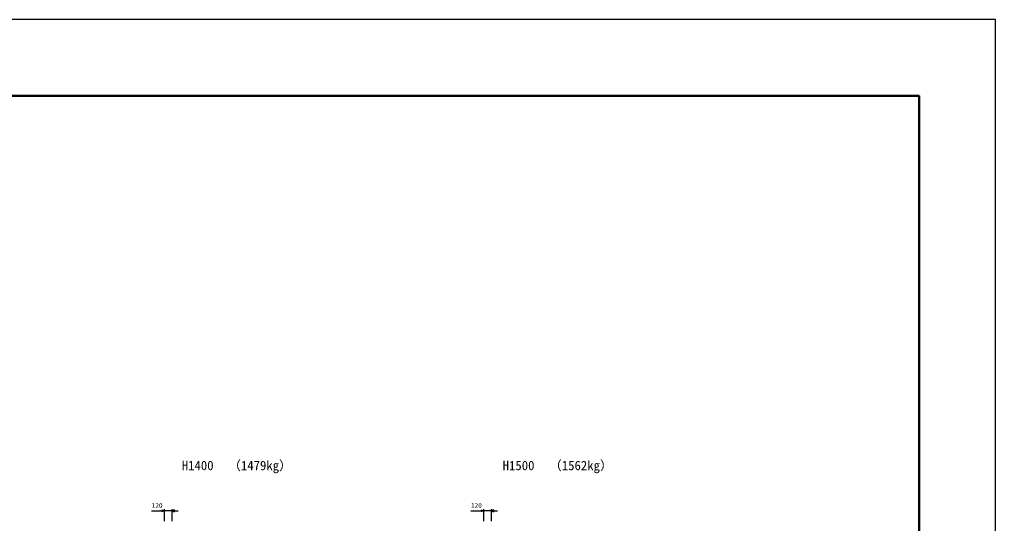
# Model space of a CAD drawing. Units: millimetres, scale not verified. Extents: x -50400 to 50400, y -17820 to 17820.
# Drawn here: x 35076 to 50400, y 9910 to 17820 of the extents above; entities that cross this region are included whole.
import ezdxf
from ezdxf.enums import TextEntityAlignment as Align

# ---------------------------------------------------------------- set-up
doc = ezdxf.new("R2010")
doc.units = ezdxf.units.MM
doc.header["$LTSCALE"] = 60
for name, color, linetype, lineweight in [('0-1_DIM', 7, 'Continuous', 25), ('0-2_Defpoints', 5, 'Continuous', 25), ('0-8_TXT', 7, 'Continuous', 25), ('0-9_WAKU', 3, 'Continuous', 25)]:
    doc.layers.add(name, color=color, linetype=linetype, lineweight=lineweight)
doc.styles.add('ＭＳ ゴシック', font='')
doc.styles.get('ＭＳ ゴシック').set_extended_font_data('MS Gothic')

msp = doc.modelspace()

# ---------------------------------------------------------------- linework, layer by layer
at = {"layer": '0-1_DIM'}
for p, q in [((37349.5, 10134.13), (37349.5, 9947.24)), ((37469.5, 10134.13), (37469.5, 9947.24)), ((42362.5, 10134.13), (42362.5, 9947.24)), ((42482.5, 10134.13), (42482.5, 9947.24)), ((37149.96, 10109.13), (37349.5, 10109.13)), ((37469.5, 10109.13), (37349.5, 10109.13)), ((37469.5, 10109.13), (37569.5, 10109.13)), ((42162.96, 10109.13), (42362.5, 10109.13)), ((42482.5, 10109.13), (42362.5, 10109.13)), ((42482.5, 10109.13), (42582.5, 10109.13))]:
    msp.add_line(p, q, dxfattribs=at)
for points in [[(37307.21, 10124.52), (37349.5, 10109.13), (37307.21, 10093.74)], [(37511.79, 10124.52), (37469.5, 10109.13), (37511.79, 10093.74)], [(42320.21, 10124.52), (42362.5, 10109.13), (42320.21, 10093.74)], [(42524.79, 10124.52), (42482.5, 10109.13), (42524.79, 10093.74)]]:
    msp.add_lwpolyline(points, dxfattribs=at)
at = {"layer": '0-2_Defpoints'}
msp.add_lwpolyline([(0, -17820), (50400, -17820), (50400, 17820), (0, 17820)], close=True, dxfattribs=at)
at = {"layer": '0-9_WAKU', "lineweight": 50}
msp.add_lwpolyline([(1200, -16620), (49200, -16620), (49200, 16620), (1200, 16620)], close=True, dxfattribs=at)

# ---------------------------------------------------------------- texts
at = {"layer": '0-1_DIM', "style": 'ＭＳ ゴシック'}
for p in [(37150.86, 10134.13), (42163.86, 10134.13)]:
    msp.add_text('120', height=73.31, dxfattribs=at).set_placement(p, align=Align.BOTTOM_LEFT)
at = {"layer": '0-8_TXT', "style": 'ＭＳ ゴシック'}
for s, p in [('H1400', (37624.5, 10702.48)), ('（1479kg）', (38353.12, 10702.48)), ('H1500', (42662.5, 10702.48)), ('（1562kg）', (43391.12, 10702.48))]:
    msp.add_text(s, height=146.6, dxfattribs=at).set_placement(p, align=Align.BOTTOM_LEFT)

doc.saveas('drawing.dxf')
